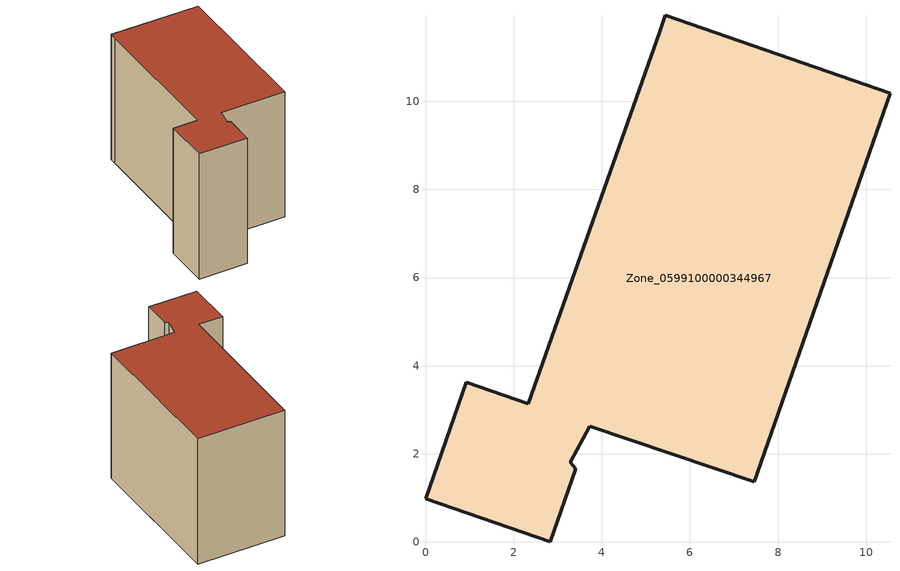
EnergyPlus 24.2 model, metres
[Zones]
Zone_0599100000344967
 floor ground (C_G): 3.41,1.66 2.83,0 0,0.98 0.92,3.62 2.33,3.13 5.31,11.58 5.44,11.96 10.54,10.18 7.46,1.36 3.72,2.62 3.28,1.81 z0
 wall outside (C_F): 0.92,3.62 0,0.98 2.83,0 3.41,1.66 3.28,1.81 3.72,2.62 7.46,1.36 10.54,10.18 5.44,11.96 5.31,11.58 2.33,3.13 0.92,3.62 z0:8.17
 roof outside (C_R): 2.83,0 3.41,1.66 3.28,1.81 3.72,2.62 7.46,1.36 10.54,10.18 5.44,11.96 5.31,11.58 2.33,3.13 0.92,3.62 0,0.98 z8.17
[BUILDING]
Pand.0599100000344967: North Axis=0; Terrain=City; Loads Convergence Tolerance Value=0.04; Temperature Convergence Tolerance Value=0.4; Solar Distribution=FullExterior; Maximum Number of Warmup Days=25; Minimum Number of Warmup Days=1
[Site:Location]
Rotterdam.The.Hague.AP_ZH_NLD Design_Conditions: Latitude=51.96; Longitude=4.45; Time Zone=1; Elevation=-4.5
[SITE:GROUNDTEMPERATURE:BUILDINGSURFACE]
18, 18, 18, 18, 18, 18, 18, 18, 18, 18, 18, 18
[MATERIAL] Thermal Absorptance=0.9; Solar Absorptance=0.7; Visible Absorptance=0.7
Name | Roughness | Thickness | Conductivity | Density | Specific Heat
G.TI.1992-2005 | MediumSmooth | 0.15 | 0.06 | 540 | 1210
F.TI.1992-2005 | Rough | 0.3 | 0.12 | 1920 | 840
R.TI.1992-2005 | MediumRough | 0.2 | 0.08 | 1500 | 1000
[CONSTRUCTION]
C_G: G.TI.1992-2005
C_F: F.TI.1992-2005
C_R: R.TI.1992-2005
[ZONE]
Zone_0599100000344967: Type=1; Multiplier=1; Ceiling Height=Autocalculate; Volume=Autocalculate; Floor Area=autocalculate; Part of Total Floor Area=Yes
[ZONEINFILTRATION:DESIGNFLOWRATE]
Infil_Zone_0599100000344967: Zone or ZoneList or Space or SpaceList=Zone_0599100000344967; Schedule=AlwaysOn; Design Flow Rate Calculation Method=Flow/Area; Flow Rate per Floor Area=0.0015; Constant Term Coefficient=1; Temperature Term Coefficient=0; Velocity Term Coefficient=0; Velocity Squared Term Coefficient=0
[HVACTEMPLATE:ZONE:IDEALLOADSAIRSYSTEM]
Zone_0599100000344967: Maximum Heating Supply Air Temperature=50; Minimum Cooling Supply Air Temperature=13; Maximum Heating Supply Air Humidity Ratio=0.0156; Minimum Cooling Supply Air Humidity Ratio=0.0077; Heating Limit=NoLimit; Cooling Limit=NoLimit; Dehumidification Control Type=ConstantSensibleHeatRatio; Cooling Sensible Heat Ratio=0.7; Dehumidification Setpoint=60; Humidification Control Type=None; Humidification Setpoint=30; Outdoor Air Method=None; Outdoor Air Flow Rate per Person=0.00944; Outdoor Air Flow Rate per Zone Floor Area=0; Outdoor Air Flow Rate per Zone=0; Demand Controlled Ventilation Type=None; Outdoor Air Economizer Type=NoEconomizer; Heat Recovery Type=None; Sensible Heat Recovery Effectiveness=0.7; Latent Heat Recovery Effectiveness=0.65
[ZONECONTROL:THERMOSTAT]
ThermostatControl_Zone_0599100000344967: Zone or ZoneList=Zone_0599100000344967; Control Type Schedule=DualSetpointControlType; Control 1=Thermostat_Zone_0599100000344967; Temperature Difference Between Cutout And Setpoint=0
[THERMOSTATSETPOINT:DUALSETPOINT]
Thermostat_Zone_0599100000344967: Heating Setpoint Temperature Schedule=HeatingSetpoint_Zone_0599100000344967; Cooling Setpoint Temperature Schedule=CoolingSetpoint_Zone_0599100000344967
[SCHEDULE:COMPACT]
HeatingSetpoint_Zone_0599100000344967: Through: 12/31, For: AllDays, Until: 24:00, 21
CoolingSetpoint_Zone_0599100000344967: Through: 12/31, For: AllDays, Until: 24:00, 24
DualSetpointControlType: Through: 12/31, For: AllDays, Until: 24:00, 4
AlwaysOn: Through: 12/31, For: AllDays, Until: 24:00, 1
